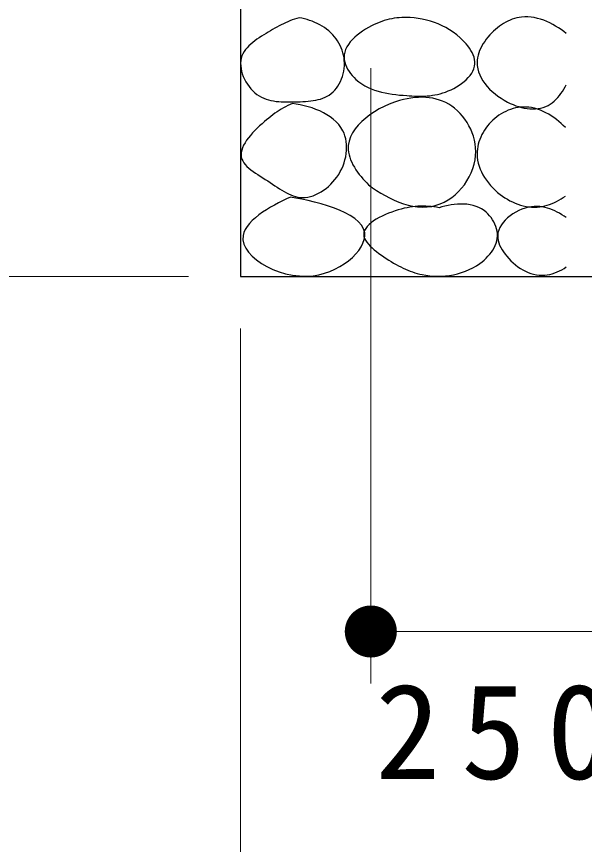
# Model space of a CAD drawing. Units: millimetres on the paper, scale 1:20. Extents: x -365 to 0, y -5 to 257.
# Drawn here: x -169.98 to -159.08, y 45.37 to 61.27 of the extents above; entities that cross this region are included whole.
import ezdxf

# ---------------------------------------------------------------- set-up
doc = ezdxf.new("R2010")
doc.units = ezdxf.units.MM
doc.layers.add('1_20', color=7, linetype='Continuous', lineweight=25)
doc.styles.add('ＭＳ ゴシック', font='')
doc.styles.get('ＭＳ ゴシック').set_extended_font_data('MS Gothic')

# ---------------------------------------------------------------- blocks, each defined once
blk = doc.blocks.new('filled_dot')
at = {"color": 0, "linetype": 'Continuous', "lineweight": -2, "const_width": 1.25}
blk.add_lwpolyline([(-0.625, 0, 1), (0.625, 0, 1)], format="xyb", close=True, dxfattribs=at)

msp = doc.modelspace()

# ---------------------------------------------------------------- linework, layer by layer
at = {"layer": '1_20'}
for p, q in [((-165.684, 62.778), (-165.684, 56.278)), ((-165.684, 56.278), (-148.184, 56.278))]:
    msp.add_line(p, q, dxfattribs=at)
at = {"layer": '1_20', "lineweight": 13}
for p, q in [((-163.184, 60.278), (-163.184, 48.457)), ((-166.684, 56.278), (-198.684, 56.278)), ((-165.684, 55.278), (-165.684, 38.278)), ((-150.684, 49.457), (-163.184, 49.457))]:
    msp.add_line(p, q, dxfattribs=at)
at = {"layer": '1_20'}
for points in [[(-164.562, 61.248), (-164.606, 61.235), (-164.65, 61.22), (-164.694, 61.205), (-164.736, 61.188), (-164.779, 61.171), (-164.821, 61.152), (-164.862, 61.133), (-164.904, 61.112), (-164.945, 61.091), (-164.987, 61.069), (-165.028, 61.046), (-165.07, 61.022), (-165.111, 60.998), (-165.153, 60.973), (-165.195, 60.947), (-165.239, 60.92), (-165.283, 60.893), (-165.327, 60.864), (-165.37, 60.835), (-165.411, 60.805), (-165.451, 60.773), (-165.49, 60.741), (-165.526, 60.707), (-165.559, 60.671), (-165.589, 60.635), (-165.616, 60.597), (-165.638, 60.557), (-165.657, 60.515), (-165.671, 60.472), (-165.68, 60.425), (-165.684, 60.375), (-165.682, 60.325), (-165.676, 60.274), (-165.666, 60.222), (-165.651, 60.17), (-165.632, 60.119), (-165.609, 60.069), (-165.583, 60.02), (-165.554, 59.972), (-165.522, 59.927), (-165.487, 59.884), (-165.45, 59.844), (-165.411, 59.808), (-165.37, 59.775), (-165.328, 59.747), (-165.285, 59.723), (-165.241, 59.702), (-165.196, 59.685), (-165.149, 59.67), (-165.101, 59.659), (-165.053, 59.649), (-165.004, 59.642), (-164.953, 59.637), (-164.903, 59.634), (-164.851, 59.632), (-164.799, 59.631), (-164.747, 59.631), (-164.694, 59.631), (-164.641, 59.633), (-164.59, 59.634), (-164.539, 59.635), (-164.488, 59.637), (-164.437, 59.64), (-164.387, 59.644), (-164.337, 59.649), (-164.288, 59.656), (-164.24, 59.664), (-164.193, 59.675), (-164.148, 59.687), (-164.103, 59.702), (-164.061, 59.72), (-164.02, 59.74), (-163.981, 59.764), (-163.944, 59.791), (-163.908, 59.822), (-163.875, 59.857), (-163.844, 59.895), (-163.815, 59.936), (-163.79, 59.98), (-163.767, 60.025), (-163.747, 60.073), (-163.729, 60.122), (-163.715, 60.172), (-163.704, 60.223), (-163.696, 60.274), (-163.692, 60.326), (-163.69, 60.377), (-163.693, 60.428), (-163.698, 60.479), (-163.707, 60.528), (-163.719, 60.577), (-163.734, 60.625), (-163.751, 60.672), (-163.772, 60.717), (-163.795, 60.761), (-163.821, 60.804), (-163.85, 60.845), (-163.881, 60.884), (-163.915, 60.923), (-163.952, 60.96), (-163.991, 60.995), (-164.032, 61.027), (-164.075, 61.058), (-164.119, 61.087), (-164.165, 61.113), (-164.212, 61.137), (-164.26, 61.16), (-164.309, 61.18), (-164.359, 61.198), (-164.409, 61.214), (-164.46, 61.227), (-164.511, 61.239)], [(-162.591, 61.253), (-162.64, 61.249), (-162.688, 61.244), (-162.736, 61.238), (-162.784, 61.229), (-162.832, 61.219), (-162.879, 61.207), (-162.926, 61.193), (-162.974, 61.177), (-163.021, 61.159), (-163.069, 61.14), (-163.118, 61.118), (-163.174, 61.09), (-163.231, 61.06), (-163.287, 61.027), (-163.342, 60.991), (-163.395, 60.954), (-163.446, 60.914), (-163.494, 60.872), (-163.539, 60.829), (-163.579, 60.783), (-163.614, 60.736), (-163.644, 60.688), (-163.668, 60.638), (-163.686, 60.588), (-163.696, 60.536), (-163.699, 60.483), (-163.695, 60.438), (-163.685, 60.393), (-163.671, 60.348), (-163.652, 60.304), (-163.629, 60.26), (-163.602, 60.218), (-163.572, 60.176), (-163.54, 60.137), (-163.505, 60.099), (-163.469, 60.064), (-163.415, 60.018), (-163.358, 59.977), (-163.299, 59.94), (-163.238, 59.908), (-163.175, 59.881), (-163.111, 59.856), (-163.045, 59.836), (-162.978, 59.818), (-162.91, 59.803), (-162.842, 59.79), (-162.773, 59.78), (-162.703, 59.771), (-162.634, 59.764), (-162.565, 59.758), (-162.496, 59.753), (-162.446, 59.749), (-162.396, 59.746), (-162.347, 59.744), (-162.298, 59.742), (-162.249, 59.742), (-162.2, 59.742), (-162.151, 59.744), (-162.102, 59.747), (-162.052, 59.751), (-162.003, 59.758), (-161.954, 59.766), (-161.904, 59.776), (-161.854, 59.788), (-161.803, 59.803), (-161.753, 59.82), (-161.699, 59.841), (-161.645, 59.865), (-161.592, 59.892), (-161.54, 59.921), (-161.489, 59.952), (-161.441, 59.985), (-161.395, 60.021), (-161.352, 60.058), (-161.313, 60.098), (-161.279, 60.138), (-161.248, 60.181), (-161.223, 60.224), (-161.204, 60.269), (-161.191, 60.315), (-161.185, 60.361), (-161.186, 60.404), (-161.192, 60.448), (-161.203, 60.492), (-161.22, 60.535), (-161.24, 60.579), (-161.265, 60.622), (-161.293, 60.665), (-161.324, 60.706), (-161.357, 60.747), (-161.393, 60.787), (-161.43, 60.825), (-161.469, 60.861), (-161.534, 60.917), (-161.602, 60.969), (-161.671, 61.016), (-161.743, 61.058), (-161.815, 61.096), (-161.889, 61.129), (-161.964, 61.158), (-162.041, 61.183), (-162.118, 61.204), (-162.196, 61.222), (-162.274, 61.235), (-162.353, 61.245), (-162.432, 61.251), (-162.511, 61.254)], [(-163.226, 58.036), (-163.152, 57.983), (-163.074, 57.93), (-162.994, 57.879), (-162.911, 57.831), (-162.825, 57.786), (-162.738, 57.745), (-162.649, 57.708), (-162.559, 57.676), (-162.468, 57.65), (-162.377, 57.63), (-162.286, 57.617), (-162.195, 57.611), (-162.105, 57.613), (-162.016, 57.624), (-161.928, 57.645), (-161.851, 57.671), (-161.776, 57.706), (-161.702, 57.747), (-161.632, 57.795), (-161.565, 57.848), (-161.502, 57.908), (-161.443, 57.972), (-161.388, 58.041), (-161.339, 58.114), (-161.295, 58.19), (-161.256, 58.269), (-161.225, 58.35), (-161.2, 58.434), (-161.182, 58.519), (-161.172, 58.604), (-161.169, 58.678), (-161.173, 58.752), (-161.181, 58.825), (-161.196, 58.898), (-161.215, 58.97), (-161.239, 59.04), (-161.267, 59.108), (-161.3, 59.174), (-161.337, 59.238), (-161.378, 59.299), (-161.422, 59.357), (-161.47, 59.411), (-161.521, 59.462), (-161.575, 59.508), (-161.631, 59.55), (-161.687, 59.586), (-161.745, 59.617), (-161.806, 59.644), (-161.868, 59.667), (-161.931, 59.686), (-161.997, 59.7), (-162.063, 59.711), (-162.131, 59.718), (-162.2, 59.72), (-162.27, 59.719), (-162.341, 59.714), (-162.413, 59.706), (-162.485, 59.693), (-162.558, 59.678), (-162.631, 59.658), (-162.731, 59.626), (-162.83, 59.589), (-162.928, 59.545), (-163.023, 59.497), (-163.114, 59.443), (-163.201, 59.385), (-163.283, 59.322), (-163.358, 59.256), (-163.425, 59.186), (-163.484, 59.113), (-163.534, 59.037), (-163.573, 58.958), (-163.601, 58.878), (-163.616, 58.796), (-163.618, 58.712), (-163.612, 58.664), (-163.603, 58.616), (-163.589, 58.567), (-163.572, 58.519), (-163.551, 58.471), (-163.527, 58.423), (-163.5, 58.376), (-163.471, 58.329), (-163.44, 58.284), (-163.407, 58.239), (-163.372, 58.196), (-163.337, 58.154), (-163.3, 58.113), (-163.263, 58.074)], [(-164.689, 59.601), (-164.733, 59.581), (-164.777, 59.56), (-164.82, 59.538), (-164.862, 59.516), (-164.903, 59.492), (-164.944, 59.466), (-164.984, 59.44), (-165.024, 59.412), (-165.064, 59.383), (-165.105, 59.353), (-165.145, 59.321), (-165.186, 59.287), (-165.227, 59.252), (-165.273, 59.212), (-165.319, 59.17), (-165.365, 59.126), (-165.41, 59.081), (-165.453, 59.035), (-165.494, 58.989), (-165.533, 58.941), (-165.568, 58.894), (-165.599, 58.846), (-165.626, 58.799), (-165.647, 58.751), (-165.663, 58.705), (-165.673, 58.659), (-165.675, 58.614), (-165.671, 58.571), (-165.66, 58.533), (-165.643, 58.497), (-165.62, 58.461), (-165.593, 58.427), (-165.561, 58.393), (-165.525, 58.36), (-165.486, 58.328), (-165.444, 58.296), (-165.4, 58.265), (-165.354, 58.234), (-165.307, 58.203), (-165.259, 58.173), (-165.211, 58.142), (-165.164, 58.112), (-165.117, 58.081), (-165.071, 58.05), (-165.025, 58.02), (-164.98, 57.991), (-164.936, 57.962), (-164.892, 57.935), (-164.849, 57.909), (-164.805, 57.886), (-164.762, 57.864), (-164.719, 57.845), (-164.675, 57.828), (-164.632, 57.815), (-164.588, 57.804), (-164.543, 57.798), (-164.498, 57.795), (-164.447, 57.796), (-164.396, 57.803), (-164.344, 57.814), (-164.293, 57.83), (-164.241, 57.85), (-164.19, 57.875), (-164.14, 57.903), (-164.091, 57.934), (-164.044, 57.969), (-163.998, 58.008), (-163.954, 58.049), (-163.912, 58.093), (-163.872, 58.139), (-163.835, 58.188), (-163.801, 58.238), (-163.77, 58.292), (-163.742, 58.347), (-163.718, 58.404), (-163.697, 58.461), (-163.68, 58.519), (-163.666, 58.578), (-163.657, 58.637), (-163.651, 58.695), (-163.649, 58.754), (-163.651, 58.811), (-163.657, 58.868), (-163.667, 58.923), (-163.681, 58.977), (-163.699, 59.028), (-163.722, 59.078), (-163.758, 59.139), (-163.801, 59.196), (-163.85, 59.249), (-163.905, 59.298), (-163.964, 59.344), (-164.028, 59.385), (-164.095, 59.423), (-164.166, 59.457), (-164.238, 59.488), (-164.313, 59.515), (-164.388, 59.539), (-164.464, 59.559), (-164.54, 59.576), (-164.615, 59.59)], [(-164.729, 57.804), (-164.802, 57.77), (-164.878, 57.732), (-164.955, 57.693), (-165.033, 57.65), (-165.112, 57.606), (-165.188, 57.559), (-165.262, 57.51), (-165.333, 57.459), (-165.399, 57.407), (-165.459, 57.353), (-165.513, 57.297), (-165.558, 57.24), (-165.595, 57.182), (-165.621, 57.123), (-165.636, 57.062), (-165.638, 56.982), (-165.619, 56.901), (-165.582, 56.821), (-165.529, 56.742), (-165.46, 56.666), (-165.378, 56.595), (-165.284, 56.528), (-165.179, 56.467), (-165.066, 56.413), (-164.945, 56.367), (-164.819, 56.33), (-164.689, 56.303), (-164.556, 56.287), (-164.423, 56.284), (-164.29, 56.293), (-164.182, 56.312), (-164.076, 56.339), (-163.973, 56.375), (-163.874, 56.418), (-163.781, 56.467), (-163.693, 56.522), (-163.612, 56.581), (-163.538, 56.644), (-163.473, 56.71), (-163.417, 56.778), (-163.37, 56.847), (-163.335, 56.917), (-163.311, 56.985), (-163.299, 57.053), (-163.301, 57.117), (-163.322, 57.193), (-163.362, 57.264), (-163.42, 57.33), (-163.493, 57.391), (-163.579, 57.449), (-163.677, 57.501), (-163.784, 57.55), (-163.898, 57.595), (-164.017, 57.635), (-164.14, 57.672), (-164.263, 57.706), (-164.386, 57.735), (-164.506, 57.761), (-164.621, 57.784)], [(-161.874, 57.597), (-161.925, 57.606), (-161.976, 57.614), (-162.026, 57.62), (-162.077, 57.625), (-162.127, 57.628), (-162.177, 57.629), (-162.228, 57.629), (-162.279, 57.626), (-162.33, 57.622), (-162.382, 57.616), (-162.435, 57.609), (-162.489, 57.599), (-162.544, 57.587), (-162.6, 57.573), (-162.658, 57.556), (-162.719, 57.537), (-162.782, 57.516), (-162.844, 57.492), (-162.905, 57.466), (-162.966, 57.439), (-163.024, 57.409), (-163.079, 57.378), (-163.13, 57.346), (-163.177, 57.311), (-163.218, 57.276), (-163.254, 57.239), (-163.283, 57.202), (-163.304, 57.163), (-163.317, 57.124), (-163.32, 57.083), (-163.316, 57.047), (-163.304, 57.01), (-163.285, 56.973), (-163.261, 56.936), (-163.231, 56.899), (-163.197, 56.863), (-163.159, 56.826), (-163.118, 56.79), (-163.074, 56.755), (-163.029, 56.721), (-162.982, 56.687), (-162.935, 56.655), (-162.888, 56.624), (-162.84, 56.593), (-162.793, 56.563), (-162.746, 56.535), (-162.7, 56.509), (-162.655, 56.484), (-162.609, 56.46), (-162.564, 56.438), (-162.519, 56.417), (-162.475, 56.398), (-162.43, 56.38), (-162.384, 56.364), (-162.339, 56.349), (-162.293, 56.335), (-162.246, 56.324), (-162.199, 56.313), (-162.126, 56.3), (-162.053, 56.291), (-161.978, 56.285), (-161.902, 56.283), (-161.826, 56.284), (-161.749, 56.289), (-161.672, 56.299), (-161.595, 56.312), (-161.519, 56.33), (-161.444, 56.352), (-161.37, 56.378), (-161.297, 56.409), (-161.226, 56.444), (-161.157, 56.484), (-161.09, 56.529), (-161.049, 56.561), (-161.009, 56.594), (-160.971, 56.629), (-160.935, 56.666), (-160.901, 56.705), (-160.87, 56.744), (-160.842, 56.786), (-160.817, 56.828), (-160.795, 56.872), (-160.778, 56.917), (-160.765, 56.963), (-160.756, 57.009), (-160.753, 57.056), (-160.754, 57.102), (-160.759, 57.148), (-160.769, 57.193), (-160.783, 57.238), (-160.801, 57.283), (-160.822, 57.326), (-160.846, 57.368), (-160.874, 57.408), (-160.904, 57.445), (-160.937, 57.481), (-160.972, 57.513), (-161.009, 57.543), (-161.059, 57.575), (-161.111, 57.602), (-161.165, 57.625), (-161.222, 57.642), (-161.28, 57.655), (-161.339, 57.664), (-161.399, 57.669), (-161.46, 57.67), (-161.521, 57.668), (-161.582, 57.662), (-161.642, 57.654), (-161.702, 57.643), (-161.761, 57.63), (-161.819, 57.614)]]:
    msp.add_lwpolyline(points, close=True, dxfattribs=at)
for points in [[(-159.434, 60.943), (-159.482, 60.982), (-159.531, 61.02), (-159.583, 61.055), (-159.637, 61.089), (-159.692, 61.121), (-159.749, 61.15), (-159.807, 61.176), (-159.866, 61.199), (-159.926, 61.22), (-159.986, 61.236), (-160.047, 61.25), (-160.108, 61.259), (-160.169, 61.264), (-160.23, 61.264), (-160.29, 61.26), (-160.335, 61.254), (-160.38, 61.245), (-160.424, 61.233), (-160.468, 61.219), (-160.511, 61.202), (-160.554, 61.183), (-160.595, 61.161), (-160.636, 61.138), (-160.677, 61.112), (-160.716, 61.084), (-160.754, 61.055), (-160.792, 61.024), (-160.828, 60.991), (-160.865, 60.955), (-160.901, 60.917), (-160.935, 60.878), (-160.968, 60.837), (-160.998, 60.795), (-161.026, 60.752), (-161.052, 60.709), (-161.075, 60.664), (-161.095, 60.619), (-161.112, 60.574), (-161.126, 60.528), (-161.136, 60.481), (-161.143, 60.435), (-161.145, 60.389), (-161.142, 60.328), (-161.132, 60.268), (-161.116, 60.209), (-161.094, 60.15), (-161.066, 60.093), (-161.032, 60.037), (-160.994, 59.983), (-160.951, 59.93), (-160.904, 59.879), (-160.854, 59.831), (-160.8, 59.785), (-160.743, 59.741), (-160.684, 59.701), (-160.622, 59.663), (-160.559, 59.628), (-160.507, 59.603), (-160.454, 59.58), (-160.4, 59.559), (-160.346, 59.541), (-160.292, 59.526), (-160.238, 59.514), (-160.184, 59.505), (-160.131, 59.5), (-160.078, 59.498), (-160.026, 59.499), (-159.975, 59.504), (-159.925, 59.513), (-159.876, 59.526), (-159.828, 59.543), (-159.783, 59.565), (-159.742, 59.589), (-159.703, 59.616), (-159.666, 59.646), (-159.63, 59.68), (-159.596, 59.715), (-159.564, 59.753), (-159.534, 59.792), (-159.506, 59.833), (-159.48, 59.875), (-159.456, 59.918), (-159.434, 59.961)], [(-159.45, 59.137), (-159.49, 59.179), (-159.532, 59.219), (-159.577, 59.258), (-159.623, 59.295), (-159.67, 59.331), (-159.72, 59.364), (-159.77, 59.395), (-159.822, 59.424), (-159.875, 59.45), (-159.93, 59.473), (-159.985, 59.492), (-160.04, 59.508), (-160.097, 59.521), (-160.153, 59.529), (-160.21, 59.533), (-160.259, 59.533), (-160.308, 59.53), (-160.357, 59.524), (-160.405, 59.515), (-160.453, 59.503), (-160.501, 59.488), (-160.547, 59.471), (-160.593, 59.45), (-160.638, 59.428), (-160.682, 59.403), (-160.725, 59.375), (-160.766, 59.346), (-160.806, 59.314), (-160.844, 59.28), (-160.88, 59.245), (-160.914, 59.208), (-160.946, 59.169), (-160.976, 59.129), (-161.004, 59.088), (-161.03, 59.046), (-161.053, 59.002), (-161.074, 58.957), (-161.092, 58.912), (-161.108, 58.866), (-161.122, 58.819), (-161.132, 58.772), (-161.139, 58.725), (-161.144, 58.678), (-161.145, 58.63), (-161.142, 58.571), (-161.135, 58.513), (-161.123, 58.455), (-161.106, 58.397), (-161.085, 58.341), (-161.061, 58.285), (-161.033, 58.231), (-161.001, 58.177), (-160.966, 58.126), (-160.928, 58.076), (-160.887, 58.027), (-160.844, 57.981), (-160.799, 57.936), (-160.751, 57.894), (-160.702, 57.854), (-160.656, 57.821), (-160.609, 57.789), (-160.562, 57.76), (-160.513, 57.733), (-160.463, 57.709), (-160.413, 57.687), (-160.362, 57.667), (-160.31, 57.65), (-160.258, 57.636), (-160.205, 57.625), (-160.153, 57.617), (-160.1, 57.612), (-160.047, 57.61), (-159.994, 57.612), (-159.941, 57.616), (-159.893, 57.624), (-159.846, 57.634), (-159.799, 57.646), (-159.752, 57.661), (-159.706, 57.679), (-159.661, 57.698), (-159.617, 57.72), (-159.573, 57.743), (-159.531, 57.768), (-159.49, 57.794), (-159.45, 57.822)], [(-159.434, 57.41), (-159.476, 57.438), (-159.518, 57.465), (-159.562, 57.491), (-159.606, 57.515), (-159.652, 57.537), (-159.698, 57.557), (-159.746, 57.575), (-159.794, 57.59), (-159.843, 57.603), (-159.893, 57.613), (-159.943, 57.619), (-159.995, 57.622), (-160.047, 57.621), (-160.1, 57.616), (-160.161, 57.606), (-160.222, 57.59), (-160.283, 57.569), (-160.343, 57.544), (-160.401, 57.514), (-160.457, 57.481), (-160.509, 57.444), (-160.559, 57.404), (-160.604, 57.361), (-160.644, 57.315), (-160.678, 57.268), (-160.707, 57.218), (-160.729, 57.167), (-160.743, 57.115), (-160.749, 57.062), (-160.748, 57.017), (-160.741, 56.971), (-160.729, 56.926), (-160.712, 56.881), (-160.691, 56.836), (-160.666, 56.792), (-160.638, 56.749), (-160.608, 56.707), (-160.575, 56.666), (-160.536, 56.621), (-160.495, 56.579), (-160.452, 56.539), (-160.407, 56.501), (-160.361, 56.466), (-160.313, 56.433), (-160.265, 56.404), (-160.215, 56.378), (-160.164, 56.355), (-160.112, 56.336), (-160.06, 56.321), (-160.007, 56.309), (-159.953, 56.302), (-159.9, 56.3), (-159.846, 56.301), (-159.798, 56.307), (-159.75, 56.317), (-159.702, 56.329), (-159.655, 56.345), (-159.608, 56.364), (-159.563, 56.385), (-159.519, 56.408), (-159.476, 56.433), (-159.434, 56.46)]]:
    msp.add_lwpolyline(points, dxfattribs=at)

# ---------------------------------------------------------------- block references
at = {"layer": '1_20', "lineweight": 13, "xscale": 0.4, "yscale": 0.4}
msp.add_blockref('filled_dot', (-163.184, 49.457), dxfattribs=at)

# ---------------------------------------------------------------- texts
at = {"layer": '1_20', "insert": (-156.509, 48.457), "char_height": 1.833, "attachment_point": 2, "style": 'ＭＳ ゴシック'}
msp.add_mtext('\\T1.32;250Ｘ250', dxfattribs=at)

doc.saveas('drawing.dxf')
